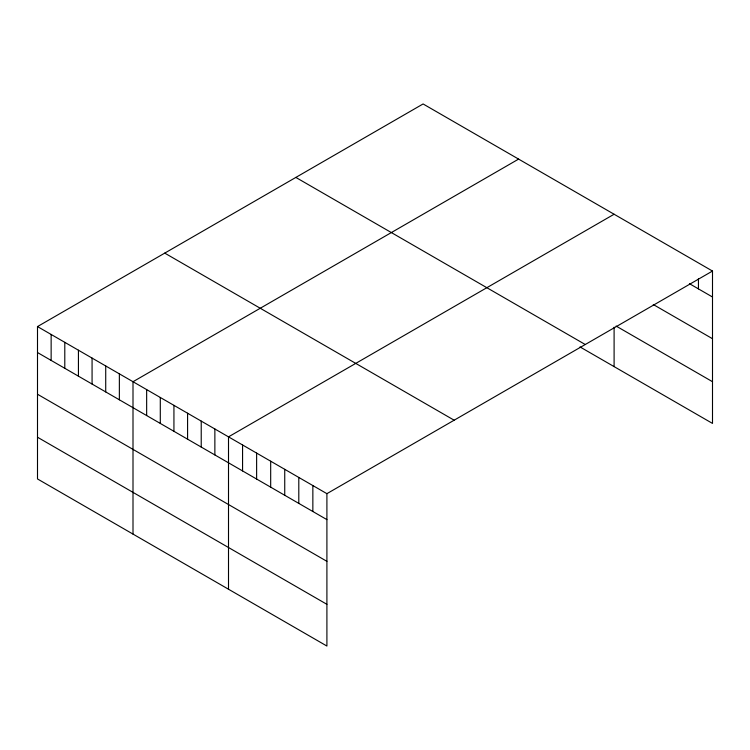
<?xml version="1.0" encoding="UTF-8"?>
<svg xmlns="http://www.w3.org/2000/svg" width="750" height="750" viewBox="0 0 750 750"><rect width="100%" height="100%" fill="white"/><g stroke="black" fill="none" stroke-linecap="round" stroke-linejoin="round"><path stroke-width="1.12" d="M37.5 326.578L326.906 493.669L326.906 646.041L37.5 478.95L37.5 326.578L423.094 103.959L712.5 271.05L712.5 423.422L579.994 346.922M518.597 159.103L133.003 381.722L133.003 534.094M614.1 214.238L228.506 436.856L228.506 589.228M326.906 493.669L712.5 271.05M689.409 283.669L712.5 297M653.259 304.519L712.5 338.719M616.106 326.053L712.5 381.703M295.847 177.422L585.253 344.513M164.747 253.116L454.153 420.206M37.5 352.538L326.906 519.619M37.5 394.247L326.906 561.337M37.5 437.231L326.906 604.322M698.447 278.728L698.447 288.891M614.1 327.206L614.1 366.609M312.853 485.55L312.853 511.509M298.8 477.441L298.8 503.391M284.738 469.322L284.738 495.272M270.684 461.203L270.684 487.162M256.622 453.094L256.622 479.044M242.569 444.975L242.569 470.925M214.866 428.981L214.866 454.931M201.225 421.106L201.225 447.056M187.584 413.222L187.584 439.181M173.934 405.347L173.934 431.306M160.294 397.472L160.294 423.422M146.653 389.597L146.653 415.547M119.362 373.837L119.362 399.797M105.722 365.963L105.722 391.922M92.072 358.087L92.072 384.037M78.431 350.212L78.431 376.163M64.791 342.338L64.791 368.287M51.141 334.453L51.141 360.413"/></g></svg>
